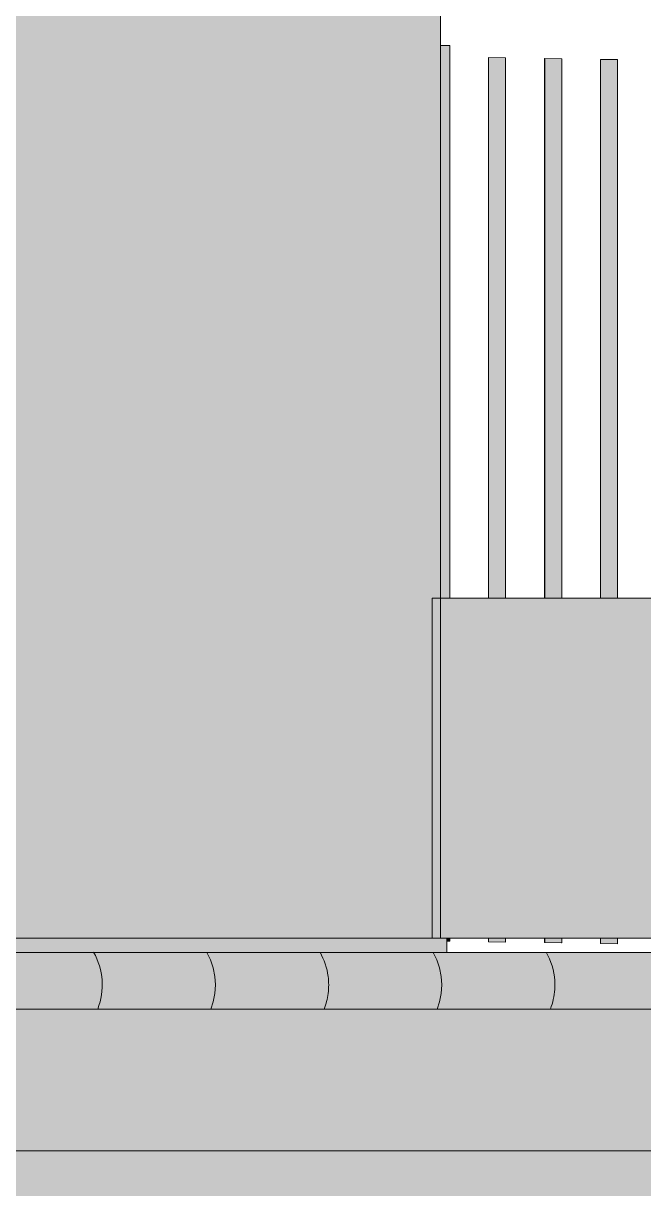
# Model space of a CAD drawing. Header units: millimetres. Extents: x 365175 to 2667127, y -330297 to -162108.
# Drawn here: x 1858970 to 1860065, y -319928 to -317872 of the extents above; entities that cross this region are included whole.
import ezdxf

# ---------------------------------------------------------------- set-up
doc = ezdxf.new("R2010")
doc.units = ezdxf.units.MM
doc.header["$MEASUREMENT"] = 0
doc.linetypes.add('Wipeout_Contour', pattern=[1000, 0, -1000])
doc.layers.add('Sols_ Dalles', color=7, linetype='Continuous')
doc.layers.add('TopoAlt', color=7, linetype='Continuous')
pattern_1 = [(0, (1445436.05, -319510.98), (0, 86.60254), [0, -50]), (0, (1445461.05, -319467.68), (0, 86.60254), [0, -50])]

# ---------------------------------------------------------------- blocks, each defined once
blk = doc.blocks.new('Élément de coupe_498_6', base_point=(1445436.1, -319511))
at = {"color": 254, "linetype": 'Wipeout_Contour', "lineweight": 0, "ltscale": 7587371.777575616}
blk.add_wipeout([(1805984, -319861), (1933356.4, -319861), (1933356.4, -319611), (1805984, -319611)], dxfattribs=at)
at = {"linetype": 'Continuous', "lineweight": 5, "true_color": 0x00e7c4}
h = blk.add_hatch(dxfattribs=at)
h.set_pattern_fill('Plâtre_0006', color=120, style=0, pattern_type=2)
h.set_pattern_definition(pattern_1)
h.paths.add_polyline_path([(1805984, -319861), (1933356.4, -319861), (1933356.4, -319611), (1805984, -319611)])
at = {"color": 7, "linetype": 'Continuous', "lineweight": 5}
for p, q in [((1933356.4, -319611), (1805984, -319611)), ((1933356.4, -319861), (1805984, -319861))]:
    blk.add_line(p, q, dxfattribs=at)
blk = doc.blocks.new('Élément de coupe_730_6', base_point=(1445436.1, -319511))
at = {"linetype": 'Continuous', "lineweight": 0, "true_color": 0x000000}
blk.add_hatch(color=18, dxfattribs=at).paths.add_polyline_path([(1859691.7, -316011), (1859691.7, -319486), (1859706.7, -319486), (1859706.7, -316011)])
at = {"color": 7, "linetype": 'Continuous', "lineweight": 5}
for p, q in [((1859706.7, -316011), (1859706.7, -318886)), ((1859706.7, -318886), (1859706.7, -319486))]:
    blk.add_line(p, q, dxfattribs=at)
blk = doc.blocks.new('Élément de coupe_731_6', base_point=(1445436.1, -319511))
at = {"linetype": 'Continuous', "lineweight": 0, "true_color": 0x000000}
blk.add_hatch(color=18, dxfattribs=at).paths.add_polyline_path([(1854706.7, -316011), (1854706.7, -319486), (1855139.6, -319486), (1855139.6, -316911), (1856079.6, -316911), (1856079.6, -319486), (1859691.7, -319486), (1859691.7, -316011)])
at = {"color": 7, "linetype": 'Continuous', "lineweight": 5}
blk.add_line((1859691.7, -319486), (1859691.7, -318886), dxfattribs=at)
blk = doc.blocks.new('Élément de coupe_732_6', base_point=(1445436.1, -319511))
at = {"linetype": 'Continuous', "lineweight": 0, "true_color": 0x000000}
for points in [[(1859791, -318886), (1859791.5, -318886), (1859791.5, -317932.3), (1859791, -317932.3)], [(1859791, -318886), (1859791.5, -318886), (1859791.5, -317932.3), (1859791, -317932.3)], [(1859821.5, -317932.8), (1859791.5, -317932.3), (1859791.5, -318886), (1859821.5, -318886)], [(1859791.5, -319486), (1859791, -319486), (1859791, -319492.3), (1859791.5, -319492.3)], [(1859791.5, -319486), (1859791, -319486), (1859791, -319492.3), (1859791.5, -319492.3)], [(1859821.5, -319486), (1859791.5, -319486), (1859791.5, -319492.3), (1859821.5, -319492.8)], [(1859821.5, -319486), (1859791.5, -319486), (1859791.5, -319492.3), (1859821.5, -319492.8)], [(1859791.5, -319492.3), (1859791, -319492.3), (1859821, -319492.8), (1859821.5, -319492.8)], [(1859791.5, -319492.3), (1859791, -319492.3), (1859821, -319492.8), (1859821.5, -319492.8)]]:
    blk.add_hatch(color=18, dxfattribs=at).paths.add_polyline_path(points)
at = {"color": 18, "linetype": 'Continuous', "lineweight": 5, "true_color": 0x330000}
for p, q in [((1859791, -317932.3), (1859791.5, -317932.3)), ((1859791, -318886), (1859791, -317932.3)), ((1859791.5, -317932.3), (1859821.5, -317932.8)), ((1859791.5, -318886), (1859791.5, -317932.3)), ((1859821.5, -318886), (1859821.5, -317932.8)), ((1859791, -319492.3), (1859791, -319486)), ((1859791.5, -319492.3), (1859791.5, -319486)), ((1859821.5, -319492.8), (1859821.5, -319486)), ((1859791, -319492.3), (1859791.5, -319492.3)), ((1859791.5, -319492.3), (1859821.5, -319492.8)), ((1859821.5, -319492.8), (1859821, -319492.8))]:
    blk.add_line(p, q, dxfattribs=at)
blk = doc.blocks.new('Élément de coupe_733_6', base_point=(1445436.1, -319511))
at = {"linetype": 'Continuous', "lineweight": 0, "true_color": 0x000000}
for points in [[(1859889.8, -317933.8), (1859889.8, -318886), (1859890.4, -318886), (1859890.4, -317933.8)], [(1859889.8, -317933.8), (1859889.8, -318886), (1859890.4, -318886), (1859890.4, -317933.8)], [(1859890.4, -318886), (1859920.4, -318886), (1859920.4, -317934.3), (1859890.4, -317933.8)], [(1859890.4, -319486), (1859889.8, -319486), (1859889.8, -319493.8), (1859890.4, -319493.8)], [(1859890.4, -319486), (1859889.8, -319486), (1859889.8, -319493.8), (1859890.4, -319493.8)], [(1859890.4, -319486), (1859890.4, -319493.8), (1859920.4, -319494.3), (1859920.4, -319486)], [(1859890.4, -319486), (1859890.4, -319493.8), (1859920.4, -319494.3), (1859920.4, -319486)], [(1859890.3, -319493.8), (1859889.8, -319493.8), (1859919.8, -319494.3), (1859920.3, -319494.3)], [(1859890.3, -319493.8), (1859889.8, -319493.8), (1859919.8, -319494.3), (1859920.3, -319494.3)]]:
    blk.add_hatch(color=18, dxfattribs=at).paths.add_polyline_path(points)
at = {"color": 18, "linetype": 'Continuous', "lineweight": 5, "true_color": 0x330000}
for p, q in [((1859889.8, -317933.8), (1859890.4, -317933.8)), ((1859889.8, -318886), (1859889.8, -317933.8)), ((1859890.4, -317933.8), (1859920.4, -317934.3)), ((1859890.4, -318886), (1859890.4, -317933.8)), ((1859920.4, -318886), (1859920.4, -317934.3)), ((1859889.8, -319493.8), (1859889.8, -319486)), ((1859890.4, -319493.8), (1859890.4, -319486)), ((1859920.4, -319494.3), (1859920.4, -319486)), ((1859889.8, -319493.8), (1859890.4, -319493.8)), ((1859890.4, -319493.8), (1859920.4, -319494.3)), ((1859920.4, -319494.3), (1859919.8, -319494.3))]:
    blk.add_line(p, q, dxfattribs=at)
blk = doc.blocks.new('Élément de coupe_734_6', base_point=(1445436.1, -319511))
at = {"linetype": 'Continuous', "lineweight": 0, "true_color": 0x000000}
for points in [[(1859988.7, -318886), (1859989.2, -318886), (1859989.2, -317935.4), (1859988.7, -317935.4)], [(1859988.7, -318886), (1859989.2, -318886), (1859989.2, -317935.4), (1859988.7, -317935.4)], [(1859989.2, -318886), (1860019.2, -318886), (1860019.2, -317935.8), (1859989.2, -317935.4)], [(1859988.7, -319495.4), (1859989.2, -319495.4), (1859989.2, -319486), (1859988.7, -319486)], [(1859988.7, -319495.4), (1859989.2, -319495.4), (1859989.2, -319486), (1859988.7, -319486)], [(1859989.2, -319486), (1859989.2, -319495.4), (1860019.2, -319495.8), (1860019.2, -319486)], [(1859989.2, -319486), (1859989.2, -319495.4), (1860019.2, -319495.8), (1860019.2, -319486)], [(1859989.2, -319495.4), (1859988.7, -319495.4), (1860018.7, -319495.8), (1860019.2, -319495.8)], [(1859989.2, -319495.4), (1859988.7, -319495.4), (1860018.7, -319495.8), (1860019.2, -319495.8)]]:
    blk.add_hatch(color=18, dxfattribs=at).paths.add_polyline_path(points)
at = {"color": 18, "linetype": 'Continuous', "lineweight": 5, "true_color": 0x330000}
for p, q in [((1859988.7, -317935.4), (1859989.2, -317935.4)), ((1859988.7, -318886), (1859988.7, -317935.4)), ((1859989.2, -317935.4), (1860019.2, -317935.8)), ((1859989.2, -318886), (1859989.2, -317935.4)), ((1860019.2, -318886), (1860019.2, -317935.8)), ((1859988.7, -319495.4), (1859988.7, -319486)), ((1859989.2, -319495.4), (1859989.2, -319486)), ((1860019.2, -319495.8), (1860019.2, -319486)), ((1859988.7, -319495.4), (1859989.2, -319495.4)), ((1859989.2, -319495.4), (1860019.2, -319495.8)), ((1860019.2, -319495.8), (1860018.7, -319495.8))]:
    blk.add_line(p, q, dxfattribs=at)
blk = doc.blocks.new('Élément de coupe_740_6', base_point=(1445436.1, -319511))
at = {"linetype": 'Continuous', "lineweight": 0, "true_color": 0x000000}
for points in [[(1859706.7, -318886), (1859722.7, -318886), (1859722.7, -317911.2), (1859706.7, -317911)], [(1859717.6, -319486), (1859717.6, -319491.1), (1859722.7, -319491.2), (1859722.7, -319486)], [(1859717.6, -319486), (1859717.6, -319491.1), (1859722.7, -319491.2), (1859722.7, -319486)], [(1859722.6, -319491.2), (1859717.6, -319491.1), (1859722.1, -319491.2)], [(1859722.6, -319491.2), (1859717.6, -319491.1), (1859722.1, -319491.2)]]:
    blk.add_hatch(color=18, dxfattribs=at).paths.add_polyline_path(points)
at = {"color": 18, "linetype": 'Continuous', "lineweight": 5, "true_color": 0x330000}
for p, q in [((1859706.7, -317911), (1859722.7, -317911.2)), ((1859722.7, -318886), (1859722.7, -317911.2)), ((1859722.7, -319491.2), (1859722.7, -319486)), ((1859717.6, -319491.1), (1859722.7, -319491.2)), ((1859722.7, -319491.2), (1859722.1, -319491.2))]:
    blk.add_line(p, q, dxfattribs=at)
blk = doc.blocks.new('*X964', base_point=(1445436.1, -319511))
at = {"layer": 'Sols_ Dalles', "color": 7, "linetype": 'Continuous', "lineweight": 5}
blk.add_ellipse((1859793.2, -319568.5), major_axis=(0, 115.5), ratio=0.997666, start_param=4.644525, end_param=4.780253, dxfattribs=at)
blk.add_ellipse((1859793.2, -319568.5), major_axis=(0, 115.5), ratio=0.997666, start_param=4.644525, end_param=4.780253, dxfattribs=at)
blk = doc.blocks.new('*X965', base_point=(1445436.1, -319511))
at = {"layer": 'Sols_ Dalles', "color": 7, "linetype": 'Continuous', "lineweight": 5}
for start_param, end_param in [(4.780253, 5.233939), (4.780253, 5.233939), (4.335746, 4.644525), (4.335746, 4.644525)]:
    blk.add_ellipse((1859793.2, -319568.5), major_axis=(0, 115.5), ratio=0.998046, start_param=start_param, end_param=end_param, dxfattribs=at)
blk = doc.blocks.new('*X966', base_point=(1445436.1, -319511))
at = {"layer": 'Sols_ Dalles', "color": 7, "linetype": 'Continuous', "lineweight": 5}
for p, q in [((1859700, -319524.3), (1859693.4, -319511)), ((1859700, -319524.3), (1859693.4, -319511)), ((1859704.8, -319538.6), (1859700, -319524.3)), ((1859704.8, -319538.6), (1859700, -319524.3)), ((1859707.8, -319553.4), (1859704.8, -319538.6)), ((1859707.8, -319553.4), (1859704.8, -319538.6)), ((1859708.8, -319568.5), (1859707.8, -319553.4)), ((1859708.8, -319568.5), (1859707.8, -319553.4)), ((1859707.8, -319583.6), (1859708.8, -319568.5)), ((1859707.8, -319583.6), (1859708.8, -319568.5)), ((1859704.8, -319598.4), (1859707.8, -319583.6)), ((1859704.8, -319598.4), (1859707.8, -319583.6)), ((1859700.6, -319611), (1859704.8, -319598.4)), ((1859700.6, -319611), (1859704.8, -319598.4))]:
    blk.add_line(p, q, dxfattribs=at)
blk = doc.blocks.new('*X967', base_point=(1445436.1, -319511))
at = {"layer": 'Sols_ Dalles', "color": 7, "linetype": 'Continuous', "lineweight": 5}
blk.add_ellipse((1859393.7, -319568.5), major_axis=(0, 115.5), ratio=0.998739, start_param=4.582522, end_param=4.842256, dxfattribs=at)
blk.add_ellipse((1859393.7, -319568.5), major_axis=(0, 115.5), ratio=0.998739, start_param=4.582522, end_param=4.842256, dxfattribs=at)
blk = doc.blocks.new('*X968', base_point=(1445436.1, -319511))
at = {"layer": 'Sols_ Dalles', "color": 7, "linetype": 'Continuous', "lineweight": 5}
for start_param, end_param in [(4.842256, 5.233939), (4.842256, 5.233939), (4.335746, 4.582522), (4.335746, 4.582522)]:
    blk.add_ellipse((1859393.7, -319568.5), major_axis=(0, 115.5), ratio=0.999062, start_param=start_param, end_param=end_param, dxfattribs=at)
blk = doc.blocks.new('*X969', base_point=(1445436.1, -319511))
at = {"layer": 'Sols_ Dalles', "color": 7, "linetype": 'Continuous', "lineweight": 5}
for p, q in [((1859300.4, -319524.3), (1859293.8, -319511)), ((1859300.4, -319524.3), (1859293.8, -319511)), ((1859305.3, -319538.6), (1859300.4, -319524.3)), ((1859305.3, -319538.6), (1859300.4, -319524.3)), ((1859308.2, -319553.4), (1859305.3, -319538.6)), ((1859308.2, -319553.4), (1859305.3, -319538.6)), ((1859309.2, -319568.5), (1859308.2, -319553.4)), ((1859309.2, -319568.5), (1859308.2, -319553.4)), ((1859308.2, -319583.6), (1859309.2, -319568.5)), ((1859308.2, -319583.6), (1859309.2, -319568.5)), ((1859305.3, -319598.4), (1859308.2, -319583.6)), ((1859305.3, -319598.4), (1859308.2, -319583.6)), ((1859301, -319611), (1859305.3, -319598.4)), ((1859301, -319611), (1859305.3, -319598.4))]:
    blk.add_line(p, q, dxfattribs=at)
blk = doc.blocks.new('*X989', base_point=(1445436.1, -319511))
at = {"layer": 'Sols_ Dalles', "color": 7, "linetype": 'Continuous', "lineweight": 5}
blk.add_ellipse((1858993.9, -319568.5), major_axis=(0, 115.5), ratio=0.999682, start_param=4.335746, end_param=5.23394, dxfattribs=at)
blk.add_ellipse((1858993.9, -319568.5), major_axis=(0, 115.5), ratio=0.999682, start_param=4.335746, end_param=5.23394, dxfattribs=at)
blk = doc.blocks.new('Élément de coupe_747_6', base_point=(1445436.1, -319511))
at = {"layer": 'Sols_ Dalles', "linetype": 'Continuous', "lineweight": 0, "true_color": 0x000000}
for points in [[(1839463.3, -319511), (1839463.3, -319611), (1859013.5, -319611), (1859013.5, -319511)], [(1859084.9, -319511), (1859013.5, -319511), (1859013.5, -319611), (1859084.9, -319611)], [(1859084.9, -319611), (1859227.3, -319611), (1859227.3, -319511), (1859084.9, -319511)], [(1859368.6, -319511), (1859227.3, -319511), (1859227.3, -319611), (1859368.6, -319611)], [(1859508.1, -319511), (1859368.6, -319511), (1859368.6, -319611), (1859508.1, -319611)], [(1859644.9, -319511), (1859508.1, -319511), (1859508.1, -319611), (1859644.9, -319611)], [(1859778.5, -319511), (1859644.9, -319511), (1859644.9, -319611), (1859778.5, -319611)], [(1859908.1, -319511), (1859778.5, -319511), (1859778.5, -319611), (1859908.1, -319611)], [(1860033.1, -319511), (1859908.1, -319511), (1859908.1, -319611), (1860033.1, -319611)], [(1860152.9, -319511), (1860033.1, -319511), (1860033.1, -319611), (1860152.9, -319611)]]:
    blk.add_hatch(color=18, dxfattribs=at).paths.add_polyline_path(points)
at = {"layer": 'Sols_ Dalles', "color": 250, "linetype": 'Continuous', "lineweight": 5, "true_color": 0x1f1f1f}
for p, q in [((1839463.3, -319511), (1859013.5, -319511)), ((1859013.5, -319511), (1859084.9, -319511)), ((1859084.9, -319511), (1859227.3, -319511)), ((1859227.3, -319511), (1859368.6, -319511)), ((1859368.6, -319511), (1859508.1, -319511)), ((1859508.1, -319511), (1859644.9, -319511)), ((1859644.9, -319511), (1859778.5, -319511)), ((1859778.5, -319511), (1859908.1, -319511)), ((1859908.1, -319511), (1860033.1, -319511)), ((1860033.1, -319511), (1860152.9, -319511))]:
    blk.add_line(p, q, dxfattribs=at)
at = {"layer": 'Sols_ Dalles', "lineweight": 0}
for name in ['*X989', '*X969', '*X968', '*X966', '*X965', '*X967', '*X964']:
    blk.add_blockref(name, (1445436.1, -319511), dxfattribs=at)
blk = doc.blocks.new('Élément de coupe_748_6', base_point=(1445436.1, -319511))
at = {"linetype": 'Continuous', "lineweight": 0, "true_color": 0x000000}
blk.add_hatch(color=18, dxfattribs=at).paths.add_polyline_path([(1839530.3, -319486), (1839530.3, -319511), (1859717.6, -319511), (1859717.6, -319486)])
at = {"color": 7, "linetype": 'Continuous', "lineweight": 5}
for p in [(1839530.3, -319486), (1859717.6, -319511)]:
    blk.add_line(p, (1859717.6, -319486), dxfattribs=at)
blk = doc.blocks.new('Élément de coupe_750_6', base_point=(1445436.1, -319511))
at = {"layer": 'TopoAlt', "linetype": 'Continuous', "lineweight": 0, "true_color": 0x000000}
blk.add_hatch(color=18, dxfattribs=at).paths.add_polyline_path([(1859706.7, -318886), (1859706.7, -319486), (1860991.8, -319486), (1860991.8, -318886)])
at = {"layer": 'TopoAlt', "color": 190, "linetype": 'Continuous', "lineweight": 5, "true_color": 0x8002ff}
for p, q in [((1859706.7, -318886), (1859691.7, -318886)), ((1859691.7, -319486), (1859691.7, -318886)), ((1860991.8, -318886), (1859706.7, -318886)), ((1860991.8, -319486), (1860991.8, -318886)), ((1860991.8, -319486), (1859717.6, -319486))]:
    blk.add_line(p, q, dxfattribs=at)

msp = doc.modelspace()

# ---------------------------------------------------------------- block references
at = {"lineweight": 0}
for name in ['Élément de coupe_731_6', 'Élément de coupe_730_6', 'Élément de coupe_740_6', 'Élément de coupe_732_6', 'Élément de coupe_733_6', 'Élément de coupe_734_6', 'Élément de coupe_748_6']:
    msp.add_blockref(name, (1445436.05, -319510.981), dxfattribs=at)
at = {"layer": 'TopoAlt', "lineweight": 0}
msp.add_blockref('Élément de coupe_750_6', (1445436.05, -319510.981), dxfattribs=at)

# ---------------------------------------------------------------- wipeouts: each hides what was drawn before it
at = {"color": 254, "linetype": 'Wipeout_Contour', "lineweight": 0, "ltscale": 7609605.31800538}
msp.add_wipeout([(1824949.475, -319860.981), (1925692.058, -319860.981), (1925692.058, -319610.981), (1824949.475, -319610.981)], dxfattribs=at)

# ---------------------------------------------------------------- next in the draw order: hatches: boundary and pattern name
at = {"linetype": 'Continuous', "lineweight": 5, "true_color": 0x00e7c4}
h = msp.add_hatch(dxfattribs=at)
h.set_pattern_fill('Plâtre_0006', color=120, style=0, pattern_type=2)
h.set_pattern_definition(pattern_1)
h.paths.add_polyline_path([(1824949.475, -319860.981), (1925692.058, -319860.981), (1925692.058, -319610.981), (1824949.475, -319610.981)])

# ---------------------------------------------------------------- next in the draw order: block references
at = {"lineweight": 0}
msp.add_blockref('Élément de coupe_498_6', (1445436.05, -319510.981), dxfattribs=at)

# ---------------------------------------------------------------- next in the draw order: hatches: boundary and pattern name
at = {"linetype": 'Continuous', "lineweight": 5}
for color, points in [(255, [(1804994.38, -319610.981), (1934827.773, -319610.981), (1934827.773, -322710.981), (1804994.38, -322710.981)]), (7, [(1804994.38, -319610.981), (1933356.391, -319610.981), (1933356.391, -319810.981), (1804994.38, -319810.981)])]:
    msp.add_hatch(color=color, dxfattribs=at).paths.add_polyline_path(points)

# ---------------------------------------------------------------- next in the draw order: linework, layer by layer
at = {"color": 7, "linetype": 'Continuous', "lineweight": 5}
for p, q in [((1925692.058, -319610.981), (1824949.475, -319610.981)), ((1925692.058, -319860.981), (1824949.475, -319860.981))]:
    msp.add_line(p, q, dxfattribs=at)

# ---------------------------------------------------------------- next in the draw order: block references
at = {"layer": 'Sols_ Dalles', "lineweight": 0}
msp.add_blockref('Élément de coupe_747_6', (1445436.05, -319510.981), dxfattribs=at)

doc.saveas('drawing.dxf')
